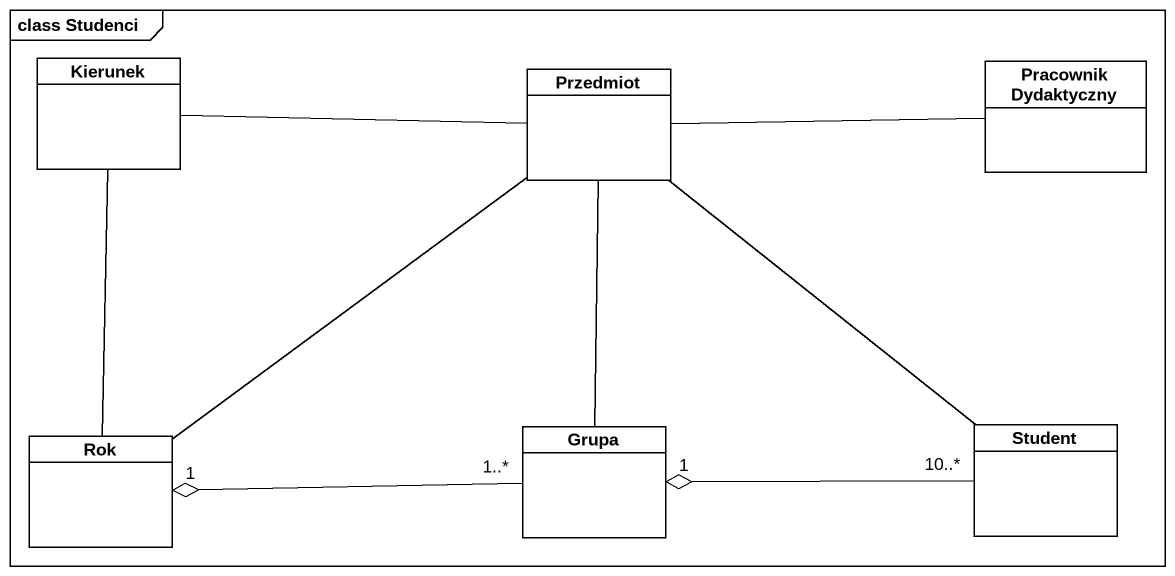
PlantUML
@startuml
mainframe class Studenci
hide circle
hide empty members
class Kierunek
class Przedmiot
class "Pracownik Dydaktyczny" as Pracownik_Dydaktyczny
class Rok
class Grupa
class Student
Kierunek -right- Przedmiot
Kierunek -- Rok
Przedmiot -right- Pracownik_Dydaktyczny
Przedmiot -- Grupa
Przedmiot -- Student
Rok -up- Przedmiot
Grupa "1..*" -left-o "1" Rok
Student "10..*" -left-o "1" Grupa
@enduml
